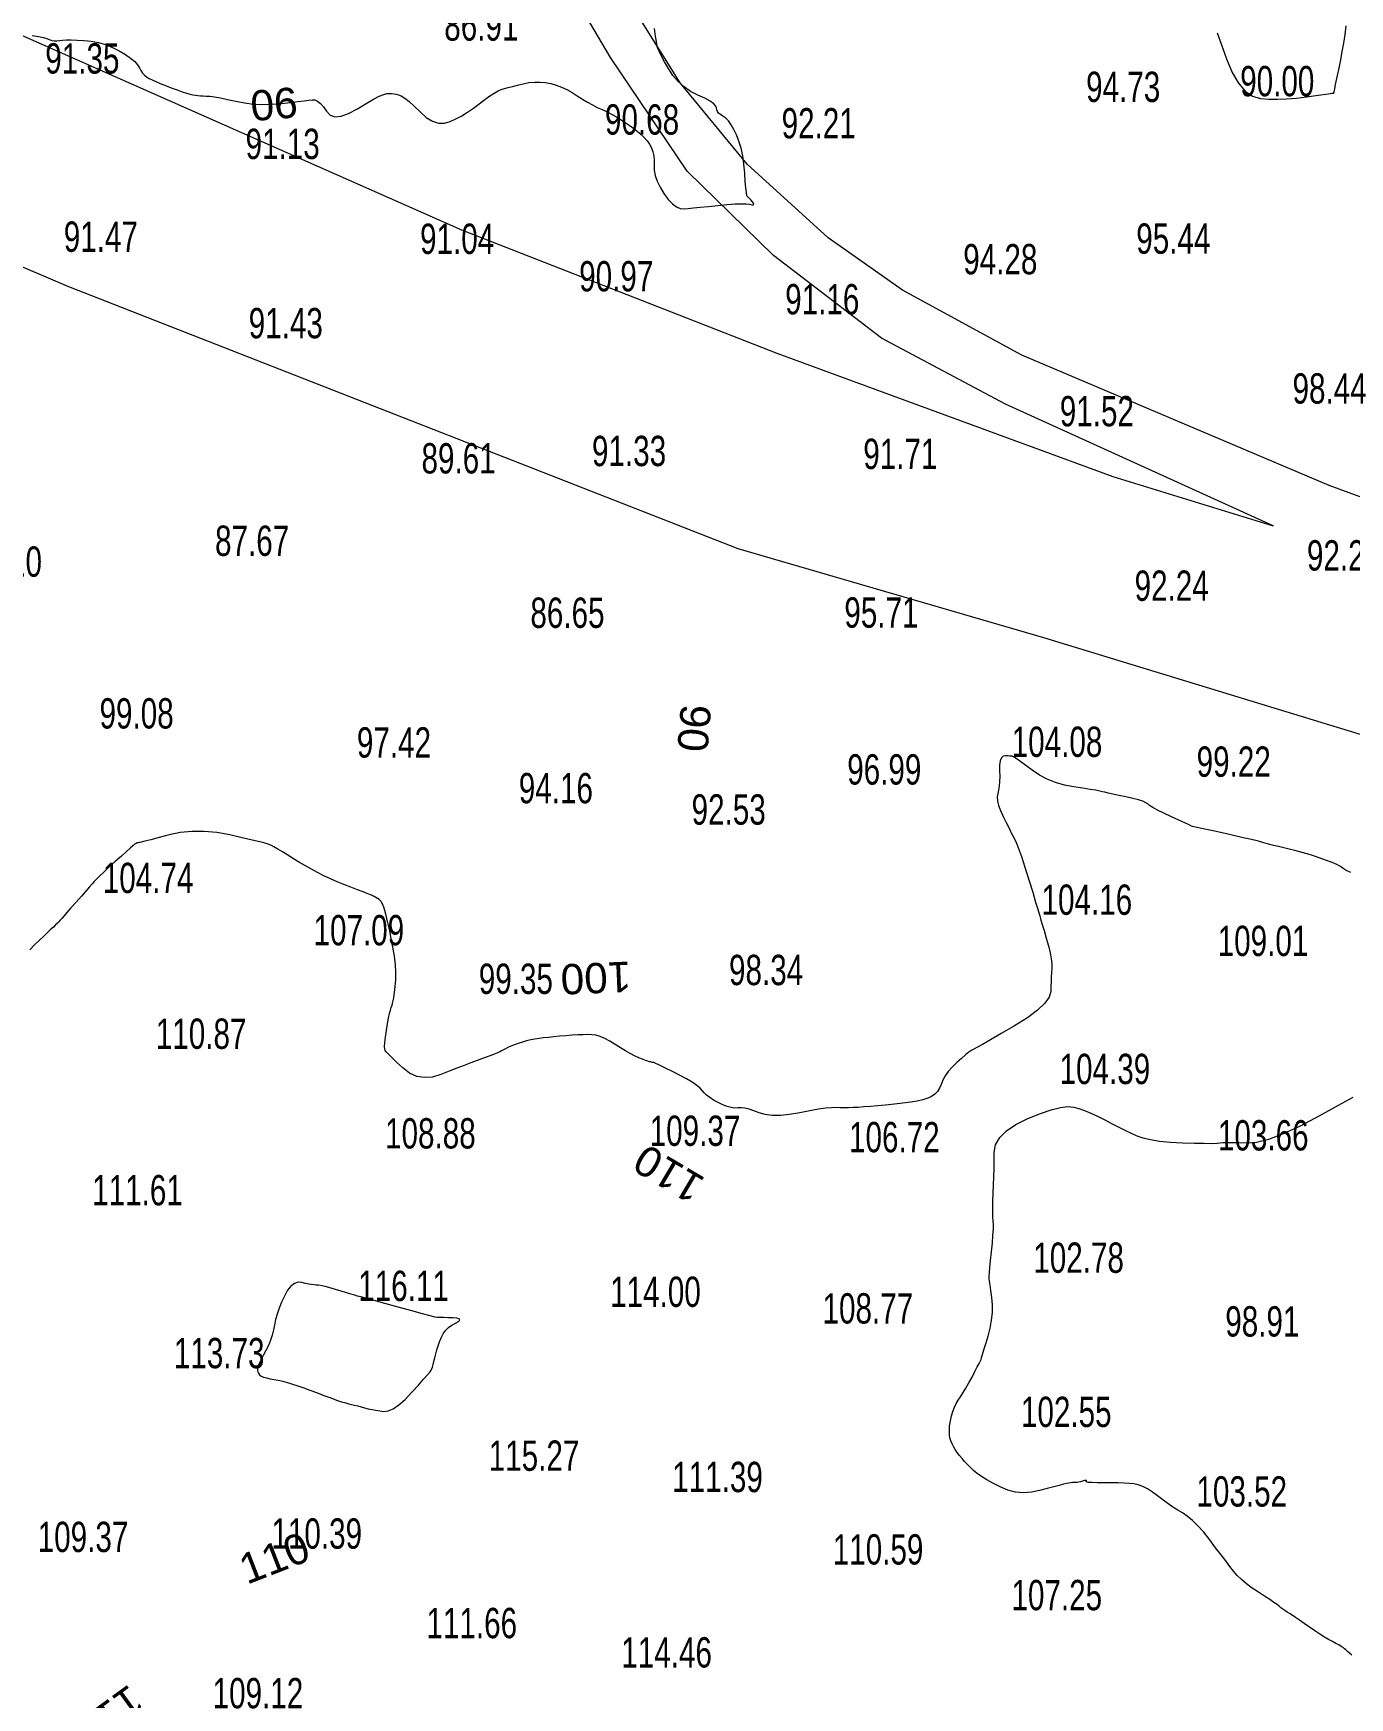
# Model space of a CAD drawing. Header units: metres. Extents: x 431726 to 434411, y 2469261 to 2472412.
# Drawn here: x 433282.9 to 433456.7, y 2471342.9 to 2471562.6 of the extents above; entities that cross this region are included whole.
import ezdxf
from ezdxf.enums import TextEntityAlignment as Align

# ---------------------------------------------------------------- set-up
doc = ezdxf.new("R2010")
doc.units = ezdxf.units.M
doc.header["$MEASUREMENT"] = 0
for name, color, linetype, lineweight in [('CAO DO', 8, 'Continuous', 18), ('duong nhua-ks', 8, 'Continuous', 18), ('MH_DongMuc', 8, 'Continuous', 18), ('MH_DongMuc_Con', 8, 'Continuous', 18)]:
    doc.layers.add(name, color=color, linetype=linetype, lineweight=lineweight)
doc.styles.get("Standard").update_dxf_attribs({"font": 'arial.ttf'})

msp = doc.modelspace()

# ---------------------------------------------------------------- linework, layer by layer
at = {"layer": 'duong nhua-ks', "color": 8, "lineweight": 0}
for points in [[(433276.77, 2471564.35), (433339.47, 2471536.61), (433381.1, 2471520.35), (433425.44, 2471504.06), (433446.6, 2471497.57), (433411.28, 2471513.63), (433394.91, 2471522.32), (433380.64, 2471533.24), (433369.25, 2471544.37), (433359.12, 2471559.38), (433352.68, 2471570.35), (433347.91, 2471585.35), (433344.81, 2471600.52), (433344.65, 2471615.92), (433347.25, 2471633.33), (433351.14, 2471647.59), (433359.69, 2471661.81), (433362.36, 2471668.23)], [(433276.77, 2471564.35), (433339.47, 2471536.61), (433381.1, 2471520.35), (433425.44, 2471504.06), (433446.6, 2471497.57), (433411.28, 2471513.63), (433394.91, 2471522.32), (433380.64, 2471533.24), (433369.25, 2471544.37), (433359.12, 2471559.38), (433352.68, 2471570.35), (433347.91, 2471585.35), (433344.81, 2471600.52), (433344.65, 2471615.92), (433347.25, 2471633.33), (433351.14, 2471647.59), (433359.69, 2471661.81), (433362.36, 2471668.23)], [(433566.78, 2471465.42), (433556.51, 2471468.55), (433502.82, 2471484.99), (433453.99, 2471502.86), (433413.44, 2471520.09), (433397.66, 2471528.67), (433387.86, 2471535.58), (433377.16, 2471545.29), (433368.33, 2471556.01), (433362.87, 2471564.74)], [(433718.89, 2471434.19), (433670.31, 2471441.73), (433622.06, 2471451.01), (433586.27, 2471459.46), (433556.51, 2471468.55), (433502.82, 2471484.99), (433453.99, 2471502.86), (433413.44, 2471520.09), (433397.66, 2471528.67), (433387.86, 2471535.58), (433377.16, 2471545.29), (433368.33, 2471556.01), (433362.87, 2471564.74)], [(433251.04, 2471544.73), (433287.61, 2471529.15), (433375.96, 2471494.55), (433416.28, 2471482.84), (433510.08, 2471454.2), (433575.29, 2471438.18), (433644.64, 2471423.07), (433700.03, 2471413.73), (433776.17, 2471404.22), (433832.6, 2471398.98), (433885.84, 2471396.04), (433937.55, 2471395.79), (433966.24, 2471398.33), (433998.71, 2471400.01), (434091.39, 2471408.76), (434148.55, 2471416.51), (434151.35, 2471417.02)]]:
    msp.add_lwpolyline(points, dxfattribs=at)
at = {"layer": 'MH_DongMuc', "color": 8, "lineweight": 0, "elevation": 90}
for points in [[(433282.79, 2471562.27), (433283.65, 2471562.16), (433284.3, 2471562.03), (433284.73, 2471561.87), (433285.06, 2471561.73), (433285.39, 2471561.63), (433285.72, 2471561.57), (433286.05, 2471561.56), (433286.39, 2471561.6), (433286.79, 2471561.65), (433287.31, 2471561.68), (433287.96, 2471561.69), (433288.74, 2471561.67), (433289.64, 2471561.63), (433290.59, 2471561.54), (433291.54, 2471561.35), (433292.47, 2471561.07), (433293.39, 2471560.7), (433294.3, 2471560.24), (433295.12, 2471559.75), (433295.8, 2471559.28), (433296.34, 2471558.83), (433296.72, 2471558.41), (433296.96, 2471558.01), (433297.14, 2471557.64), (433297.36, 2471557.32), (433297.62, 2471557.04), (433297.91, 2471556.8), (433298.23, 2471556.6), (433298.63, 2471556.41), (433299.11, 2471556.2), (433299.7, 2471555.95), (433300.38, 2471555.68), (433301.15, 2471555.38), (433301.93, 2471555.09), (433302.6, 2471554.85), (433303.17, 2471554.66), (433303.64, 2471554.52), (433304.01, 2471554.44), (433304.34, 2471554.39), (433304.68, 2471554.34), (433305.03, 2471554.31), (433305.39, 2471554.29), (433305.78, 2471554.28), (433306.24, 2471554.25), (433306.86, 2471554.17), (433307.64, 2471554.03), (433308.57, 2471553.84), (433309.66, 2471553.6), (433310.84, 2471553.37), (433312.03, 2471553.23), (433313.24, 2471553.17), (433314.47, 2471553.2), (433315.72, 2471553.31), (433316.89, 2471553.45), (433317.88, 2471553.57), (433318.69, 2471553.67), (433319.31, 2471553.75), (433319.76, 2471553.8), (433320.12, 2471553.78), (433320.48, 2471553.62), (433320.86, 2471553.31), (433321.24, 2471552.87), (433321.63, 2471552.28), (433322.12, 2471551.77), (433322.76, 2471551.55), (433323.58, 2471551.61), (433324.57, 2471551.96), (433325.73, 2471552.6), (433326.88, 2471553.3), (433327.84, 2471553.85), (433328.62, 2471554.25), (433329.21, 2471554.5), (433329.61, 2471554.6), (433329.93, 2471554.6), (433330.24, 2471554.6), (433330.54, 2471554.57), (433330.85, 2471554.52), (433331.16, 2471554.46), (433331.51, 2471554.3), (433331.98, 2471554), (433332.55, 2471553.55), (433333.22, 2471552.94), (433334, 2471552.18), (433334.82, 2471551.46), (433335.64, 2471550.98), (433336.43, 2471550.72), (433337.21, 2471550.7), (433337.98, 2471550.91), (433338.74, 2471551.26), (433339.51, 2471551.67), (433340.27, 2471552.14), (433341.04, 2471552.67), (433341.82, 2471553.26), (433342.55, 2471553.83), (433343.21, 2471554.3), (433343.79, 2471554.68), (433344.29, 2471554.95), (433344.71, 2471555.13), (433345.14, 2471555.26), (433345.64, 2471555.41), (433346.21, 2471555.56), (433346.87, 2471555.73), (433347.59, 2471555.9), (433348.35, 2471556.05), (433349.1, 2471556.13), (433349.84, 2471556.13), (433350.56, 2471556.07), (433351.27, 2471555.93), (433351.98, 2471555.73), (433352.68, 2471555.47), (433353.37, 2471555.15), (433354.06, 2471554.77), (433354.75, 2471554.33), (433355.42, 2471553.88), (433356.09, 2471553.47), (433356.75, 2471553.11), (433357.39, 2471552.78), (433358.03, 2471552.49), (433358.68, 2471552.2), (433359.36, 2471551.85), (433360.07, 2471551.44), (433360.81, 2471550.97), (433361.59, 2471550.44), (433362.33, 2471549.9), (433362.98, 2471549.37), (433363.52, 2471548.87), (433363.96, 2471548.38), (433364.3, 2471547.92), (433364.56, 2471547.44), (433364.74, 2471546.93), (433364.86, 2471546.38), (433364.91, 2471545.79), (433364.88, 2471545.16), (433364.89, 2471544.49), (433365.02, 2471543.78), (433365.29, 2471543.03), (433365.68, 2471542.24), (433366.19, 2471541.4), (433366.76, 2471540.64), (433367.31, 2471540.05), (433367.84, 2471539.65), (433368.34, 2471539.42), (433368.81, 2471539.38), (433369.37, 2471539.43), (433370.09, 2471539.51), (433370.99, 2471539.6), (433372.06, 2471539.72), (433373.31, 2471539.85), (433374.54, 2471539.97), (433375.57, 2471540.04), (433376.41, 2471540.07), (433377.06, 2471540.05), (433377.5, 2471539.99), (433377.8, 2471539.93), (433377.98, 2471539.94), (433378.06, 2471540.01), (433378.02, 2471540.14), (433377.88, 2471540.33), (433377.69, 2471540.54), (433377.53, 2471540.71), (433377.4, 2471540.84), (433377.3, 2471540.93), (433377.22, 2471540.99), (433377.15, 2471541.14), (433377.08, 2471541.53), (433377.01, 2471542.16), (433376.93, 2471543.02), (433376.85, 2471544.12), (433376.75, 2471545.3), (433376.58, 2471546.39), (433376.37, 2471547.4), (433376.09, 2471548.32), (433375.76, 2471549.15), (433375.41, 2471549.88), (433375.05, 2471550.49), (433374.69, 2471550.99), (433374.34, 2471551.37), (433373.98, 2471551.63), (433373.66, 2471551.83), (433373.41, 2471552.04), (433373.24, 2471552.26), (433373.15, 2471552.48), (433373.13, 2471552.71), (433373.05, 2471552.96), (433372.76, 2471553.26), (433372.27, 2471553.59), (433371.57, 2471553.98), (433370.67, 2471554.4), (433369.71, 2471554.9), (433368.84, 2471555.5), (433368.06, 2471556.2), (433367.37, 2471557), (433366.77, 2471557.9), (433366.27, 2471558.79), (433365.86, 2471559.55), (433365.56, 2471560.19), (433365.35, 2471560.7), (433365.25, 2471561.08), (433365.19, 2471561.46), (433365.11, 2471561.93), (433365.03, 2471562.51), (433364.93, 2471563.2)], [(433439.21, 2471562.61), (433439.78, 2471561.05), (433440.45, 2471559.21), (433441.2, 2471557.41), (433442.03, 2471555.99), (433442.92, 2471554.94), (433443.88, 2471554.27), (433444.91, 2471553.97), (433446.01, 2471553.89), (433447.17, 2471553.87), (433448.38, 2471553.91), (433449.66, 2471554.01), (433451.01, 2471554.17), (433452.24, 2471554.35), (433453.21, 2471554.49), (433453.91, 2471554.58), (433454.34, 2471554.64), (433454.51, 2471554.66), (433454.53, 2471554.66), (433454.55, 2471554.67), (433454.57, 2471554.67), (433454.59, 2471554.68), (433454.6, 2471554.69), (433454.6, 2471554.7), (433454.61, 2471554.71), (433454.62, 2471554.72), (433454.62, 2471554.74), (433454.63, 2471554.75), (433454.64, 2471554.77), (433454.64, 2471554.81), (433454.65, 2471554.86), (433454.67, 2471554.93), (433454.68, 2471555.02), (433454.72, 2471555.21), (433454.8, 2471555.6), (433454.93, 2471556.19), (433455.09, 2471556.98), (433455.3, 2471557.97), (433455.53, 2471559.06), (433455.73, 2471560.16), (433455.92, 2471561.28), (433456.09, 2471562.4), (433456.24, 2471563.53)]]:
    msp.add_lwpolyline(points, dxfattribs=at)
at = {"layer": 'MH_DongMuc_Con', "color": 8, "lineweight": 0}
for points, elevation in [([(433456.84, 2471451.79), (433456.25, 2471452.08), (433455.86, 2471452.34), (433455.49, 2471452.58), (433455, 2471452.84), (433454.39, 2471453.12), (433453.66, 2471453.4), (433452.81, 2471453.7), (433451.92, 2471454), (433451.07, 2471454.26), (433450.25, 2471454.5), (433449.47, 2471454.71), (433448.72, 2471454.88), (433448.01, 2471455.05), (433447.32, 2471455.22), (433446.65, 2471455.39), (433446, 2471455.56), (433445.37, 2471455.73), (433444.65, 2471455.92), (433443.75, 2471456.14), (433442.65, 2471456.4), (433441.37, 2471456.7), (433439.89, 2471457.02), (433438.48, 2471457.33), (433437.38, 2471457.57), (433436.59, 2471457.74), (433436.11, 2471457.85), (433435.95, 2471457.88), (433435.84, 2471457.94), (433435.5, 2471458.09), (433434.94, 2471458.35), (433434.17, 2471458.7), (433433.17, 2471459.16), (433432.16, 2471459.64), (433431.34, 2471460.04), (433430.71, 2471460.38), (433430.28, 2471460.65), (433430.04, 2471460.85), (433429.81, 2471461.02), (433429.4, 2471461.2), (433428.83, 2471461.39), (433428.08, 2471461.59), (433427.16, 2471461.79), (433426.23, 2471461.98), (433425.45, 2471462.15), (433424.84, 2471462.28), (433424.38, 2471462.39), (433424.07, 2471462.47), (433423.74, 2471462.55), (433423.19, 2471462.66), (433422.44, 2471462.78), (433421.47, 2471462.93), (433420.29, 2471463.1), (433419.04, 2471463.33), (433417.87, 2471463.67), (433416.77, 2471464.11), (433415.74, 2471464.65), (433414.79, 2471465.3), (433413.95, 2471465.93), (433413.29, 2471466.42), (433412.8, 2471466.78), (433412.48, 2471467), (433412.33, 2471467.09), (433412.27, 2471467.1), (433412.22, 2471467.12), (433412.17, 2471467.13), (433412.14, 2471467.14), (433412.12, 2471467.14), (433412.07, 2471467.15), (433411.96, 2471467.16), (433411.78, 2471467.17), (433411.55, 2471467.19), (433411.25, 2471467.21), (433410.95, 2471467.15), (433410.73, 2471466.92), (433410.58, 2471466.53), (433410.5, 2471465.97), (433410.5, 2471465.25), (433410.51, 2471464.48), (433410.49, 2471463.8), (433410.44, 2471463.2), (433410.36, 2471462.68), (433410.25, 2471462.24), (433410.17, 2471461.8), (433410.2, 2471461.27), (433410.34, 2471460.66), (433410.59, 2471459.97), (433410.95, 2471459.19), (433411.34, 2471458.41), (433411.69, 2471457.73), (433411.99, 2471457.15), (433412.25, 2471456.66), (433412.46, 2471456.26), (433412.69, 2471455.77), (433412.99, 2471454.98), (433413.37, 2471453.9), (433413.82, 2471452.52), (433414.35, 2471450.85), (433414.86, 2471449.2), (433415.25, 2471447.9), (433415.54, 2471446.95), (433415.72, 2471446.34), (433415.79, 2471446.08), (433415.84, 2471445.9), (433415.95, 2471445.51), (433416.12, 2471444.93), (433416.36, 2471444.14), (433416.65, 2471443.16), (433416.95, 2471442.13), (433417.17, 2471441.22), (433417.31, 2471440.42), (433417.38, 2471439.73), (433417.38, 2471439.15), (433417.34, 2471438.61), (433417.3, 2471438.04), (433417.28, 2471437.43), (433417.26, 2471436.78), (433417.24, 2471436.1), (433417.04, 2471435.36), (433416.46, 2471434.54), (433415.5, 2471433.63), (433414.16, 2471432.64), (433412.45, 2471431.57), (433410.71, 2471430.55), (433409.3, 2471429.74), (433408.23, 2471429.12), (433407.5, 2471428.71), (433407.09, 2471428.5), (433406.81, 2471428.34), (433406.44, 2471428.08), (433406, 2471427.72), (433405.46, 2471427.26), (433404.84, 2471426.71), (433404.23, 2471426.11), (433403.72, 2471425.52), (433403.31, 2471424.95), (433403, 2471424.39), (433402.78, 2471423.84), (433402.58, 2471423.33), (433402.3, 2471422.89), (433401.95, 2471422.53), (433401.51, 2471422.23), (433401, 2471422), (433400.38, 2471421.81), (433399.63, 2471421.64), (433398.76, 2471421.48), (433397.74, 2471421.34), (433396.6, 2471421.21), (433395.44, 2471421.1), (433394.39, 2471421), (433393.44, 2471420.92), (433392.59, 2471420.86), (433391.84, 2471420.81), (433391.17, 2471420.78), (433390.53, 2471420.76), (433389.94, 2471420.76), (433389.39, 2471420.76), (433388.88, 2471420.77), (433388.29, 2471420.76), (433387.53, 2471420.68), (433386.57, 2471420.55), (433385.44, 2471420.35), (433384.12, 2471420.08), (433382.77, 2471419.85), (433381.56, 2471419.73), (433380.49, 2471419.74), (433379.56, 2471419.86), (433378.76, 2471420.1), (433378.06, 2471420.37), (433377.43, 2471420.56), (433376.87, 2471420.69), (433376.37, 2471420.74), (433375.93, 2471420.73), (433375.51, 2471420.72), (433375.04, 2471420.78), (433374.52, 2471420.92), (433373.95, 2471421.14), (433373.34, 2471421.43), (433372.75, 2471421.76), (433372.24, 2471422.09), (433371.82, 2471422.4), (433371.49, 2471422.71), (433371.25, 2471423.02), (433370.97, 2471423.35), (433370.53, 2471423.71), (433369.93, 2471424.12), (433369.17, 2471424.57), (433368.25, 2471425.06), (433367.32, 2471425.53), (433366.56, 2471425.91), (433365.95, 2471426.21), (433365.51, 2471426.43), (433365.22, 2471426.56), (433365.02, 2471426.64), (433364.85, 2471426.71), (433364.69, 2471426.75), (433364.56, 2471426.79), (433364.45, 2471426.8), (433364.3, 2471426.82), (433364.07, 2471426.89), (433363.75, 2471427), (433363.35, 2471427.16), (433362.86, 2471427.36), (433362.31, 2471427.6), (433361.72, 2471427.9), (433361.1, 2471428.25), (433360.44, 2471428.66), (433359.74, 2471429.12), (433359.04, 2471429.56), (433358.39, 2471429.9), (433357.78, 2471430.16), (433357.21, 2471430.32), (433356.68, 2471430.39), (433356.13, 2471430.41), (433355.52, 2471430.4), (433354.83, 2471430.38), (433354.08, 2471430.33), (433353.25, 2471430.26), (433352.42, 2471430.19), (433351.65, 2471430.11), (433350.94, 2471430.04), (433350.29, 2471429.97), (433349.71, 2471429.89), (433349.15, 2471429.81), (433348.6, 2471429.7), (433348.05, 2471429.57), (433347.51, 2471429.42), (433346.96, 2471429.24), (433346.45, 2471429.06), (433346, 2471428.88), (433345.6, 2471428.71), (433345.27, 2471428.55), (433344.99, 2471428.4), (433344.75, 2471428.26), (433344.52, 2471428.13), (433344.31, 2471428.03), (433344.11, 2471427.94), (433343.93, 2471427.88), (433343.69, 2471427.79), (433343.34, 2471427.66), (433342.86, 2471427.49), (433342.26, 2471427.27), (433341.54, 2471427), (433340.72, 2471426.69), (433339.83, 2471426.35), (433338.87, 2471425.98), (433337.84, 2471425.57), (433336.73, 2471425.13), (433335.62, 2471424.8), (433334.57, 2471424.73), (433333.57, 2471424.9), (433332.62, 2471425.33), (433331.74, 2471426.01), (433330.95, 2471426.75), (433330.33, 2471427.34), (433329.86, 2471427.8), (433329.54, 2471428.12), (433329.39, 2471428.3), (433329.33, 2471428.49), (433329.32, 2471428.86), (433329.36, 2471429.39), (433329.44, 2471430.09), (433329.57, 2471430.96), (433329.71, 2471431.84), (433329.85, 2471432.58), (433329.97, 2471433.18), (433330.09, 2471433.65), (433330.2, 2471433.97), (433330.3, 2471434.28), (433330.41, 2471434.72), (433330.52, 2471435.27), (433330.62, 2471435.95), (433330.73, 2471436.75), (433330.81, 2471437.65), (433330.82, 2471438.61), (433330.76, 2471439.65), (433330.62, 2471440.76), (433330.42, 2471441.94), (433330.2, 2471443.09), (433329.99, 2471444.1), (433329.8, 2471444.98), (433329.63, 2471445.72), (433329.48, 2471446.32), (433329.34, 2471446.81), (433329.21, 2471447.22), (433329.09, 2471447.56), (433328.97, 2471447.81), (433328.86, 2471447.99), (433328.74, 2471448.12), (433328.59, 2471448.25), (433328.4, 2471448.39), (433328.18, 2471448.52), (433327.93, 2471448.65), (433327.59, 2471448.81), (433327.12, 2471449.01), (433326.51, 2471449.25), (433325.76, 2471449.53), (433324.88, 2471449.86), (433323.95, 2471450.21), (433323.04, 2471450.58), (433322.16, 2471450.97), (433321.31, 2471451.37), (433320.48, 2471451.79), (433319.68, 2471452.23), (433318.88, 2471452.67), (433318.09, 2471453.13), (433317.31, 2471453.6), (433316.54, 2471454.08), (433315.83, 2471454.53), (433315.21, 2471454.9), (433314.7, 2471455.19), (433314.28, 2471455.4), (433313.97, 2471455.54), (433313.56, 2471455.66), (433312.85, 2471455.84), (433311.83, 2471456.09), (433310.52, 2471456.39), (433308.91, 2471456.76), (433307.18, 2471457.07), (433305.51, 2471457.23), (433303.9, 2471457.23), (433302.35, 2471457.07), (433300.87, 2471456.76), (433299.54, 2471456.41), (433298.48, 2471456.13), (433297.69, 2471455.93), (433297.17, 2471455.8), (433296.9, 2471455.75), (433296.77, 2471455.73)], 104), ([(433296.77, 2471455.73), (433296.65, 2471455.7), (433296.53, 2471455.64), (433296.41, 2471455.57), (433296.29, 2471455.49), (433296.09, 2471455.32), (433295.74, 2471455.01), (433295.24, 2471454.56), (433294.58, 2471453.97), (433293.76, 2471453.24), (433292.93, 2471452.49), (433292.25, 2471451.86), (433291.69, 2471451.33), (433291.28, 2471450.92), (433291, 2471450.63), (433290.74, 2471450.32), (433290.37, 2471449.9), (433289.89, 2471449.36), (433289.3, 2471448.69), (433288.6, 2471447.9), (433287.92, 2471447.13), (433287.38, 2471446.51), (433286.97, 2471446.04), (433286.7, 2471445.73), (433286.56, 2471445.56), (433286.47, 2471445.45), (433286.33, 2471445.3), (433286.14, 2471445.11), (433285.89, 2471444.88), (433285.6, 2471444.6), (433285.24, 2471444.28), (433284.81, 2471443.88), (433284.32, 2471443.41), (433283.76, 2471442.88), (433283.12, 2471442.28), (433282.51, 2471441.61)], 104), ([(433457, 2471348.51), (433456.69, 2471348.78), (433456.43, 2471349.01), (433456.21, 2471349.21), (433456.03, 2471349.36), (433455.85, 2471349.51), (433455.59, 2471349.67), (433455.27, 2471349.86), (433454.89, 2471350.07), (433454.43, 2471350.3), (433453.92, 2471350.58), (433453.36, 2471350.9), (433452.75, 2471351.29), (433452.09, 2471351.73), (433451.38, 2471352.22), (433450.69, 2471352.71), (433450.08, 2471353.14), (433449.55, 2471353.49), (433449.1, 2471353.78), (433448.74, 2471354.01), (433448.43, 2471354.2), (433448.14, 2471354.39), (433447.87, 2471354.58), (433447.62, 2471354.77), (433447.39, 2471354.96), (433447.11, 2471355.18), (433446.7, 2471355.48), (433446.15, 2471355.85), (433445.47, 2471356.29), (433444.67, 2471356.81), (433443.84, 2471357.36), (433443.09, 2471357.92), (433442.44, 2471358.48), (433441.87, 2471359.04), (433441.38, 2471359.6), (433440.9, 2471360.22), (433440.35, 2471360.94), (433439.72, 2471361.76), (433439.01, 2471362.69), (433438.23, 2471363.72), (433437.43, 2471364.73), (433436.67, 2471365.59), (433435.95, 2471366.3), (433435.27, 2471366.87), (433434.64, 2471367.29), (433434.01, 2471367.65), (433433.37, 2471368.06), (433432.71, 2471368.51), (433432.04, 2471369), (433431.35, 2471369.53), (433430.66, 2471370.03), (433430.01, 2471370.44), (433429.38, 2471370.76), (433428.79, 2471370.98), (433428.23, 2471371.11), (433427.64, 2471371.18), (433426.94, 2471371.23), (433426.15, 2471371.26), (433425.26, 2471371.27), (433424.27, 2471371.27), (433423.35, 2471371.26), (433422.65, 2471371.28), (433422.18, 2471371.31), (433421.94, 2471371.37), (433421.92, 2471371.45), (433421.97, 2471371.53), (433421.95, 2471371.57), (433421.85, 2471371.57), (433421.68, 2471371.54), (433421.42, 2471371.47), (433421.15, 2471371.39), (433420.91, 2471371.34), (433420.71, 2471371.3), (433420.54, 2471371.29), (433420.41, 2471371.29), (433420.28, 2471371.3), (433420.11, 2471371.28), (433419.89, 2471371.26), (433419.63, 2471371.21), (433419.32, 2471371.15), (433418.92, 2471371.06), (433418.36, 2471370.92), (433417.65, 2471370.73), (433416.79, 2471370.5), (433415.77, 2471370.23), (433414.69, 2471370.01), (433413.63, 2471369.95), (433412.59, 2471370.04), (433411.56, 2471370.3), (433410.56, 2471370.71), (433409.62, 2471371.19), (433408.8, 2471371.65), (433408.1, 2471372.09), (433407.51, 2471372.5), (433407.03, 2471372.9), (433406.63, 2471373.28), (433406.24, 2471373.67), (433405.88, 2471374.06), (433405.53, 2471374.46), (433405.2, 2471374.86), (433404.9, 2471375.25), (433404.64, 2471375.65), (433404.41, 2471376.03), (433404.21, 2471376.41), (433404.05, 2471376.78), (433403.93, 2471377.19), (433403.87, 2471377.65), (433403.86, 2471378.18), (433403.9, 2471378.77), (433403.99, 2471379.42), (433404.13, 2471380.08), (433404.31, 2471380.69), (433404.52, 2471381.24), (433404.76, 2471381.73), (433405.04, 2471382.17), (433405.35, 2471382.62), (433405.69, 2471383.16), (433406.05, 2471383.76), (433406.44, 2471384.45), (433406.85, 2471385.21), (433407.24, 2471385.95), (433407.55, 2471386.55), (433407.79, 2471387.02), (433407.95, 2471387.35), (433408.04, 2471387.55), (433408.11, 2471387.78), (433408.24, 2471388.2), (433408.43, 2471388.81), (433408.67, 2471389.6), (433408.97, 2471390.59), (433409.25, 2471391.66), (433409.44, 2471392.71), (433409.54, 2471393.74), (433409.54, 2471394.75), (433409.46, 2471395.73), (433409.34, 2471396.62), (433409.24, 2471397.33), (433409.17, 2471397.85), (433409.12, 2471398.2), (433409.1, 2471398.37), (433409.1, 2471398.56), (433409.14, 2471399), (433409.2, 2471399.67), (433409.29, 2471400.58), (433409.42, 2471401.73), (433409.54, 2471402.91), (433409.62, 2471403.91), (433409.67, 2471404.73), (433409.68, 2471405.37), (433409.65, 2471405.83), (433409.62, 2471406.27), (433409.6, 2471406.85), (433409.6, 2471407.59), (433409.62, 2471408.47), (433409.66, 2471409.49), (433409.7, 2471410.58), (433409.73, 2471411.66), (433409.76, 2471412.73), (433409.77, 2471413.79), (433409.79, 2471414.84), (433409.97, 2471415.85), (433410.51, 2471416.81), (433411.39, 2471417.71), (433412.63, 2471418.55), (433414.22, 2471419.33), (433415.88, 2471420), (433417.31, 2471420.48), (433418.52, 2471420.78), (433419.51, 2471420.91), (433420.27, 2471420.85), (433420.96, 2471420.66), (433421.71, 2471420.4), (433422.53, 2471420.06), (433423.42, 2471419.65), (433424.38, 2471419.16), (433425.34, 2471418.65), (433426.24, 2471418.19), (433427.09, 2471417.77), (433427.88, 2471417.4), (433428.6, 2471417.07), (433429.41, 2471416.78), (433430.41, 2471416.55), (433431.62, 2471416.36), (433433.03, 2471416.23), (433434.65, 2471416.14), (433436.22, 2471416.09), (433437.5, 2471416.07), (433438.49, 2471416.06), (433439.19, 2471416.08), (433439.6, 2471416.11), (433439.95, 2471416.15), (433440.47, 2471416.17), (433441.18, 2471416.17), (433442.06, 2471416.15), (433443.12, 2471416.11), (433444.42, 2471416.22), (433446.04, 2471416.63), (433447.97, 2471417.36), (433450.21, 2471418.39), (433452.77, 2471419.73), (433455.22, 2471421.09), (433457.15, 2471422.16)], 104), ([(433317.89, 2471397.72), (433317.41, 2471397.56), (433316.95, 2471397.21), (433316.51, 2471396.66), (433316.09, 2471395.91), (433315.71, 2471395.08), (433315.39, 2471394.29), (433315.13, 2471393.53), (433314.93, 2471392.8), (433314.8, 2471392.11), (433314.67, 2471391.43), (433314.49, 2471390.75), (433314.26, 2471390.07), (433313.98, 2471389.39), (433313.64, 2471388.7), (433313.31, 2471388.07), (433313.04, 2471387.54), (433312.83, 2471387.12), (433312.68, 2471386.81), (433312.59, 2471386.61), (433312.54, 2471386.45), (433312.52, 2471386.28), (433312.54, 2471386.1), (433312.59, 2471385.91), (433312.68, 2471385.71), (433312.82, 2471385.52), (433313.04, 2471385.35), (433313.35, 2471385.21), (433313.73, 2471385.09), (433314.2, 2471385), (433314.72, 2471384.91), (433315.28, 2471384.8), (433315.88, 2471384.65), (433316.51, 2471384.48), (433317.17, 2471384.28), (433317.88, 2471384.05), (433318.65, 2471383.79), (433319.47, 2471383.49), (433320.35, 2471383.16), (433321.29, 2471382.8), (433322.2, 2471382.46), (433322.98, 2471382.18), (433323.64, 2471381.95), (433324.18, 2471381.79), (433324.6, 2471381.69), (433324.96, 2471381.61), (433325.36, 2471381.52), (433325.77, 2471381.41), (433326.22, 2471381.3), (433326.68, 2471381.17), (433327.17, 2471381.04), (433327.66, 2471380.93), (433328.17, 2471380.83), (433328.69, 2471380.76), (433329.22, 2471380.69), (433329.8, 2471380.75), (433330.46, 2471381.03), (433331.2, 2471381.53), (433332.02, 2471382.25), (433332.93, 2471383.2), (433333.79, 2471384.16), (433334.47, 2471384.94), (433334.98, 2471385.52), (433335.32, 2471385.92), (433335.48, 2471386.13), (433335.55, 2471386.28), (433335.64, 2471386.52), (433335.73, 2471386.85), (433335.83, 2471387.25), (433335.94, 2471387.74), (433336.07, 2471388.28), (433336.21, 2471388.81), (433336.38, 2471389.34), (433336.57, 2471389.87), (433336.79, 2471390.4), (433337.05, 2471390.91), (433337.36, 2471391.35), (433337.74, 2471391.74), (433338.17, 2471392.07), (433338.66, 2471392.34), (433339.07, 2471392.56), (433339.23, 2471392.74), (433339.15, 2471392.88), (433338.84, 2471392.97), (433338.28, 2471393.02), (433337.66, 2471393.04), (433337.15, 2471393.06), (433336.75, 2471393.08), (433336.47, 2471393.08), (433336.3, 2471393.08), (433336.01, 2471393.13), (433335.34, 2471393.3), (433334.31, 2471393.57), (433332.9, 2471393.95), (433331.13, 2471394.44), (433329.36, 2471394.93), (433327.95, 2471395.32), (433326.91, 2471395.6), (433326.24, 2471395.78), (433325.94, 2471395.86), (433325.74, 2471395.91), (433325.38, 2471396.01), (433324.85, 2471396.17), (433324.15, 2471396.38), (433323.29, 2471396.64), (433322.41, 2471396.9), (433321.67, 2471397.1), (433321.07, 2471397.25), (433320.61, 2471397.33), (433320.29, 2471397.36), (433320.01, 2471397.37), (433319.68, 2471397.41), (433319.3, 2471397.47), (433318.87, 2471397.57), (433318.39, 2471397.69), (433317.89, 2471397.72)], 116)]:
    msp.add_lwpolyline(points, dxfattribs=dict(at, elevation=elevation))

# ---------------------------------------------------------------- texts
at = {"layer": 'CAO DO', "color": 8, "lineweight": 0, "width": 0.7}
for s, p in [('86.91', (433337.19, 2471561.59, 86.91)), ('91.35', (433284.53, 2471557.25, 91.34)), ('94.73', (433421.91, 2471553.5, 94.73)), ('90.00', (433442.25, 2471554.25, 90)), ('90.68', (433358.41, 2471549.19, 90.68)), ('92.21', (433381.72, 2471548.69, 92.21)), ('91.13', (433310.97, 2471545.97, 91.12)), ('91.47', (433286.97, 2471533.72, 91.47)), ('91.04', (433334, 2471533.44, 91.04)), ('95.44', (433428.53, 2471533.47, 95.44)), ('94.28', (433405.69, 2471530.75, 94.28)), ('90.97', (433355, 2471528.5, 90.97)), ('91.16', (433382.19, 2471525.47, 91.16)), ('91.43', (433311.38, 2471522.31, 91.43)), ('98.44', (433449.16, 2471513.69, 98.44)), ('91.52', (433418.44, 2471510.69, 91.52)), ('91.33', (433356.69, 2471505.44, 91.33)), ('91.71', (433392.5, 2471505.06, 91.7)), ('89.61', (433334.19, 2471504.47, 89.61)), ('87.67', (433306.94, 2471493.59, 87.67)), ('92.29', (433451.06, 2471491.66, 92.29)), ('92.10', (433274.31, 2471490.84, 92.1)), ('92.24', (433428.31, 2471487.66, 92.24)), ('86.65', (433348.56, 2471484.09, 86.65)), ('95.71', (433390, 2471484.12, 95.71)), ('99.08', (433291.69, 2471470.81, 99.08)), ('97.42', (433325.66, 2471466.97, 97.42)), ('104.08', (433412.09, 2471467.06, 104.08)), ('96.99', (433390.38, 2471463.41, 96.99)), ('99.22', (433436.5, 2471464.44, 99.22)), ('94.16', (433347.03, 2471460.94, 94.16)), ('92.53', (433369.84, 2471458.12, 92.53)), ('104.74', (433292.12, 2471449.09, 104.74)), ('104.16', (433416.03, 2471446.22, 104.16)), ('107.09', (433319.94, 2471442.19, 107.09)), ('109.01', (433439.28, 2471440.78, 109.01)), ('98.34', (433374.78, 2471436.94, 98.34)), ('99.35', (433341.75, 2471435.78, 99.34)), ('110.87', (433299.12, 2471428.53, 110.87)), ('104.39', (433418.41, 2471423.88, 104.39)), ('108.88', (433329.38, 2471415.38, 108.88)), ('109.37', (433364.31, 2471415.72, 109.37)), ('106.72', (433390.62, 2471414.88, 106.72)), ('103.66', (433439.31, 2471415.12, 103.66)), ('111.61', (433290.72, 2471407.88, 111.61)), ('102.78', (433414.94, 2471398.97, 102.78)), ('116.11', (433325.84, 2471395.25, 116.11)), ('114.00', (433359.09, 2471394.47, 114)), ('108.77', (433387.12, 2471392.28, 108.77)), ('98.91', (433440.28, 2471390.56, 98.91)), ('113.73', (433301.5, 2471386.38, 113.73)), ('102.55', (433413.31, 2471378.62, 102.55)), ('115.27', (433343.06, 2471372.84, 115.27)), ('111.39', (433367.28, 2471370.03, 111.39)), ('103.52', (433436.47, 2471368.12, 103.52)), ('109.37', (433283.53, 2471362.12, 109.37)), ('110.39', (433314.38, 2471362.56, 110.39)), ('110.59', (433388.47, 2471360.47, 110.59)), ('107.25', (433412.06, 2471354.44, 107.25)), ('111.66', (433334.84, 2471350.75, 111.66)), ('114.46', (433360.56, 2471346.88, 114.46)), ('109.12', (433306.62, 2471341.5, 109.12))]:
    msp.add_text(s, height=4, dxfattribs=at).set_placement(p)
at = {"layer": 'MH_DongMuc', "color": 8, "lineweight": 0}
for s, rotation, p in [('90', 185.0789, (433314.72, 2471553.22, 90)), ('90', 265.3484, (433370.19, 2471470.85, 90)), ('100', 182.3921, (433357.21, 2471437.87, 100)), ('110', 149.2818, (433366.8, 2471412.02, 110)), ('110', 21.2019, (433314.76, 2471361.34, 110)), ('110', 216.0119, (433293.05, 2471340.43, 110))]:
    msp.add_text(s, height=4, rotation=rotation, dxfattribs=at).set_placement(p, align=Align.MIDDLE)

doc.saveas('drawing.dxf')
